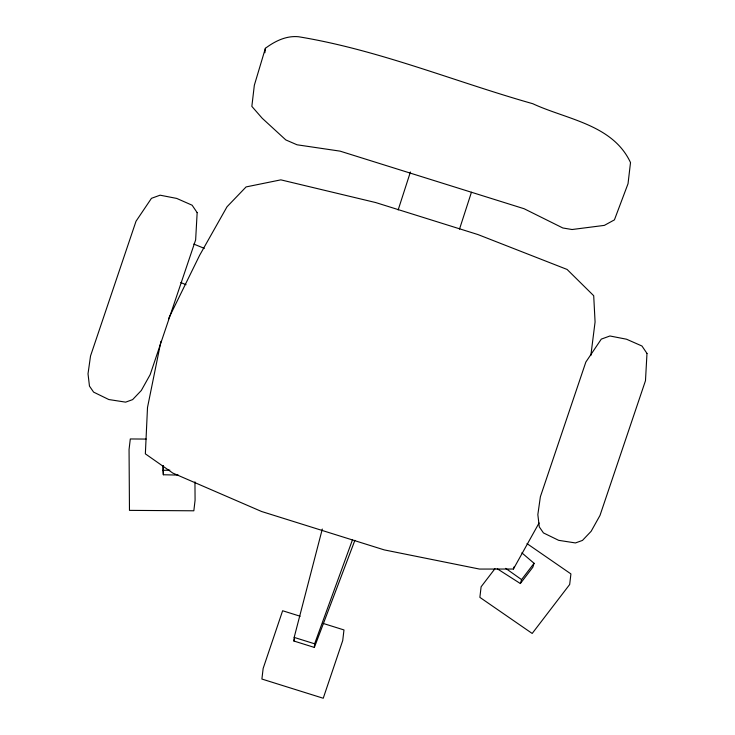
<?xml version="1.0" encoding="UTF-8"?>
<svg xmlns="http://www.w3.org/2000/svg" width="735" height="735" viewBox="0 0 735 735"><rect width="100%" height="100%" fill="white"/><g stroke="black" fill="none" stroke-linecap="round" stroke-linejoin="round"><path stroke-width="1.1" d="M354.886 540.335L314.36 647.425L293.917 641.03L294.175 637.401L322.298 529.035M314.36 647.425L314.617 643.805L352.534 539.655M264.876 52.745L265.399 48.289C274.963 41.132 286.292 35.519 298.557 36.75C378.929 49.934 454.699 81.64 532.765 103.708C566.814 119.529 612.769 124.445 630.511 162.573L628.03 183.713L614.423 219.866L604.363 225.379L572.078 229.522L562.845 227.988L524.119 208.74L340.103 151.144L297.032 144.786L285.814 139.926L262.239 118.289L251.848 106.382L254.338 85.242L265.399 48.289M590.839 355.556L595.074 321.976L593.705 295.718L567.108 269.451L477.934 234.557L375.695 202.557L280.844 179.854L246.096 186.92L227.023 206.774L199.672 255.229L168.49 318.76M160.947 341.343L147.505 407.484L145.355 453.844L172.78 473.064L261.541 511.486L384.221 549.89L479.486 569.065L513.407 569.037L539.077 522.989M293.917 641.03L294.505 638.816M513.407 569.037L514.05 566.841M410.415 171.99L398.159 209.934M471.447 192.248L459.504 229.127M497.237 568.761L520.352 583.535L521.574 579.612L534.069 563.295L521.859 552.858M534.069 563.295L532.847 567.209L520.352 583.535M495.004 568.651L481.113 586.787L479.872 597.362L532.186 633.46L569.68 584.49L570.92 573.916L527.013 543.615M162.968 465.834L162.995 470.345L169.849 470.134M146.109 439.071L130.297 438.96L129.057 449.535L129.47 510.375L193.838 510.797L195.078 500.223L194.95 481.857M162.995 470.345L163.345 474.755L178.237 475.086M300.156 616.233L282.626 610.748L263.139 668.482L261.899 679.048L323.235 698.25L342.731 640.516L343.971 629.941L323.161 623.427M294.175 637.401L314.617 643.805M193.792 244.066L204.321 248.375M180.792 282.552L186.056 284.711M505.671 568.357L521.574 579.612M163.28 465.733L163.345 474.755M197.155 212.626L195.639 239.913L150.17 374.629L141.304 390.496L132.622 399.619L125.639 402.146L108.817 399.537L93.611 392.123L89.468 386.114L88.016 373.812L90.534 355.96L136.012 221.253L151.456 198.321L160.092 195.188L176.712 198.422L192.12 205.212L197.155 212.626M646.984 353.425L645.477 380.712L599.999 515.428L591.142 531.295L582.46 540.418L575.468 542.945L558.655 540.326L543.45 532.921L539.297 526.912L537.845 514.61L540.372 496.759L585.85 362.052L601.294 339.12L609.931 335.987L626.542 339.221L641.958 346.01L646.984 353.425"/></g></svg>
